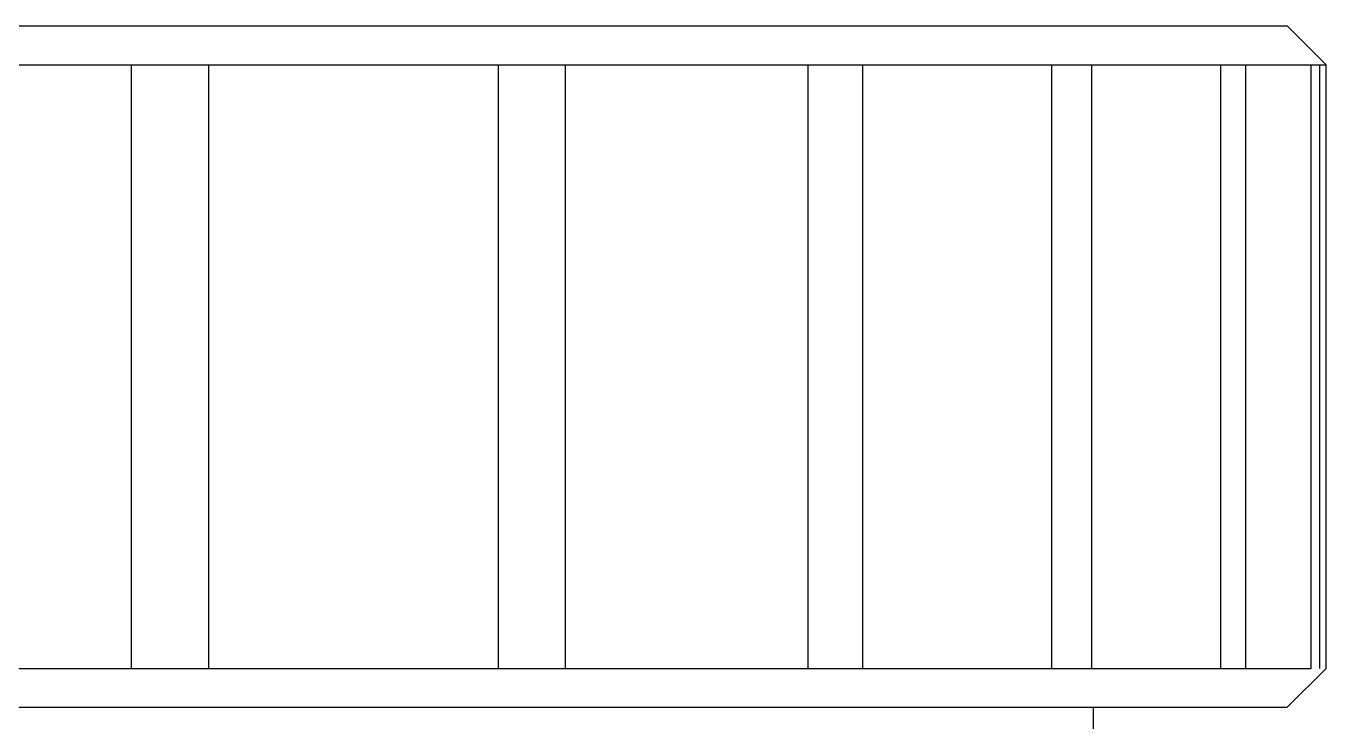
# Model space of a CAD drawing. Extents: x 10 to 127, y 10 to 351.
# Drawn here: x 102.22 to 119, y 214.02 to 223 of the extents above; entities that cross this region are included whole.
import ezdxf

# ---------------------------------------------------------------- set-up
doc = ezdxf.new("R2010")
doc.units = 0
doc.layers.get('0').update_dxf_attribs({"linetype": 'CONTINUOUS'})

msp = doc.modelspace()

# ---------------------------------------------------------------- linework, layer by layer
at = {"color": 7, "linetype": 'CONTINUOUS'}
for p, q in [((49.5, 223), (105.4, 223)), ((49.5, 223), (118.5, 223)), ((118.5, 223), (119, 222.5)), ((101.096, 222.5), (119, 222.5)), ((103.387, 222.5), (103.572, 222.5)), ((103.572, 222.5), (103.572, 214.7)), ((103.572, 222.5), (104.501, 222.5)), ((104.572, 222.5), (104.572, 214.7)), ((108.313, 222.5), (108.313, 214.7)), ((109.177, 222.5), (109.177, 214.7)), ((112.316, 214.7), (112.316, 222.5)), ((113.016, 222.5), (113.016, 214.7)), ((115.458, 222.5), (115.458, 214.7)), ((115.974, 222.5), (115.974, 214.7)), ((117.644, 214.7), (117.644, 222.5)), ((117.96, 222.5), (117.96, 214.7)), ((118.808, 214.7), (118.808, 222.5)), ((118.915, 222.5), (118.915, 214.7)), ((119, 214.7), (119, 222.5)), ((101.096, 214.7), (103.387, 214.7)), ((103.387, 214.7), (103.572, 214.7)), ((103.572, 214.7), (104.501, 214.7)), ((104.501, 214.7), (104.572, 214.7)), ((104.572, 214.7), (105.809, 214.7)), ((105.809, 214.7), (106.924, 214.7)), ((106.924, 214.7), (108.313, 214.7)), ((108.313, 214.7), (108.421, 214.7)), ((108.421, 214.7), (109.177, 214.7)), ((109.177, 214.7), (109.428, 214.7)), ((109.428, 214.7), (111.092, 214.7)), ((111.092, 214.7), (112.054, 214.7)), ((112.054, 214.7), (112.316, 214.7)), ((112.316, 214.7), (112.896, 214.7)), ((112.896, 214.7), (113.016, 214.7)), ((113.016, 214.7), (115.458, 214.7)), ((113.765, 214.7), (115.458, 214.7)), ((115.458, 214.7), (115.552, 214.7)), ((115.458, 214.7), (115.974, 214.7)), ((115.974, 214.7), (117.644, 214.7)), ((117.644, 214.7), (117.96, 214.7)), ((117.96, 214.7), (118.808, 214.7)), ((118.5, 214.2), (119, 214.7)), ((84, 214.2), (113.7, 214.2)), ((113.7, 214.2), (116, 214.2)), ((116, 213.124), (116, 214.2)), ((116, 214.2), (118.5, 214.2))]:
    msp.add_line(p, q, dxfattribs=at)

doc.saveas('drawing.dxf')
